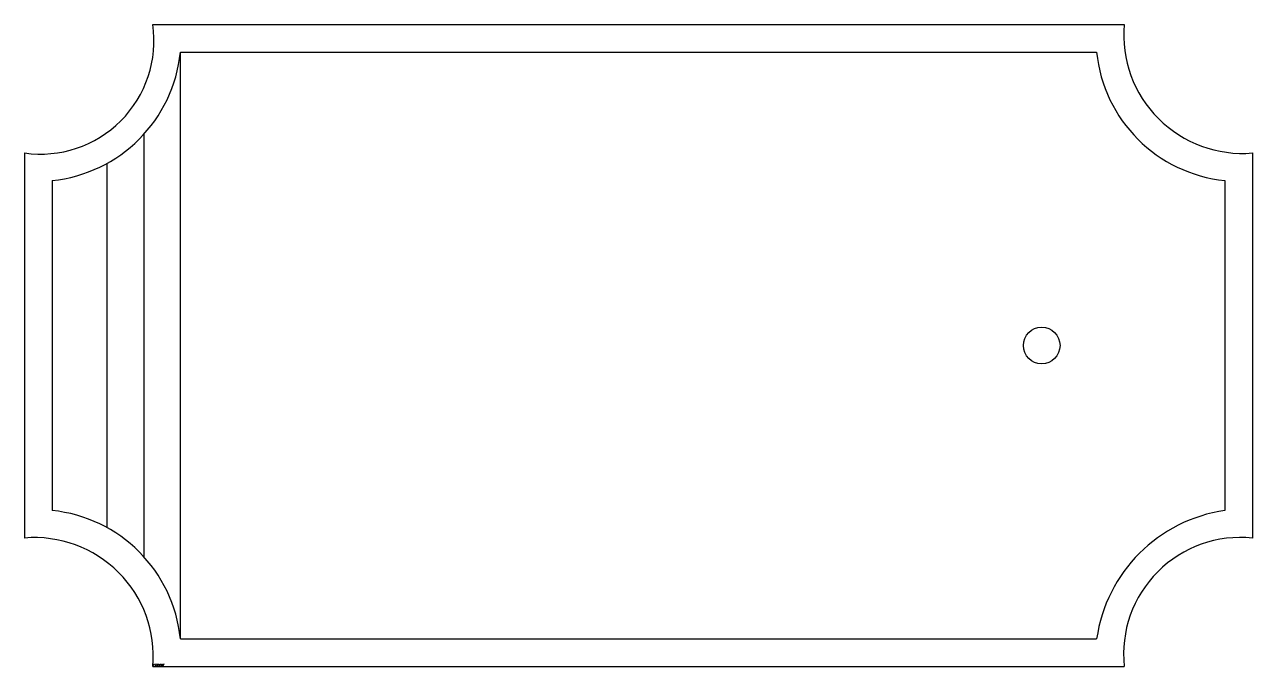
# Model space of a CAD drawing. Extents: x -40 to 346, y 0 to 202.
import ezdxf

# ---------------------------------------------------------------- set-up
doc = ezdxf.new("R2010")
doc.units = 0
doc.header["$MEASUREMENT"] = 0
doc.layers.get('0').update_dxf_attribs({"linetype": 'CONTINUOUS'})
doc.styles.add('ATTR', font='romans.shx', dxfattribs={"width": 0.8, "height": 0.7})

msp = doc.modelspace()

# ---------------------------------------------------------------- linework, layer by layer
for p, q in [((0, 201.6), (305.28, 201.6)), ((8.64, 8.64), (8.64, 192.96)), ((8.64, 192.96), (296.64, 192.96)), ((-2.88, 167.17), (-2.88, 34.4)), ((-40.32, 161.28), (-40.32, 40.32)), ((345.6, 161.28), (345.6, 40.32)), ((-14.4, 43.48), (-14.4, 158.03)), ((-31.68, 152.64), (-31.68, 48.96)), ((336.96, 152.64), (336.96, 48.96)), ((8.64, 8.64), (296.64, 8.64)), ((0, 0), (305.28, 0))]:
    msp.add_line(p, q)
msp.add_circle((279.36, 100.8), 5.76)
for centre, radius, start, end in [((-35.28, 196.56), 35.64, 261.8699, 8.1301), ((342.44, 198.44), 37.3, 175.1445, 274.8555), ((-36.14, 197.42), 45.01, 275.6924, 354.3076), ((341.42, 197.42), 45.01, 185.6924, 264.3076), ((-36.14, 4.18), 45.01, 5.6924, 84.3076), ((343.68, 1.92), 47.52, 98.1301, 171.8699), ((-37.16, 3.16), 37.3, 355.1445, 94.8555), ((341.81, 3.79), 36.72, 84.0733, 185.9267)]:
    msp.add_arc(centre, radius, start, end)

# ---------------------------------------------------------------- texts
at = {"style": 'ATTR', "width": 0.8, "flags": 9}
msp.add_attdef('ESTCODE', (0, 0), '', height=0.7, dxfattribs=at)

doc.saveas('drawing.dxf')
